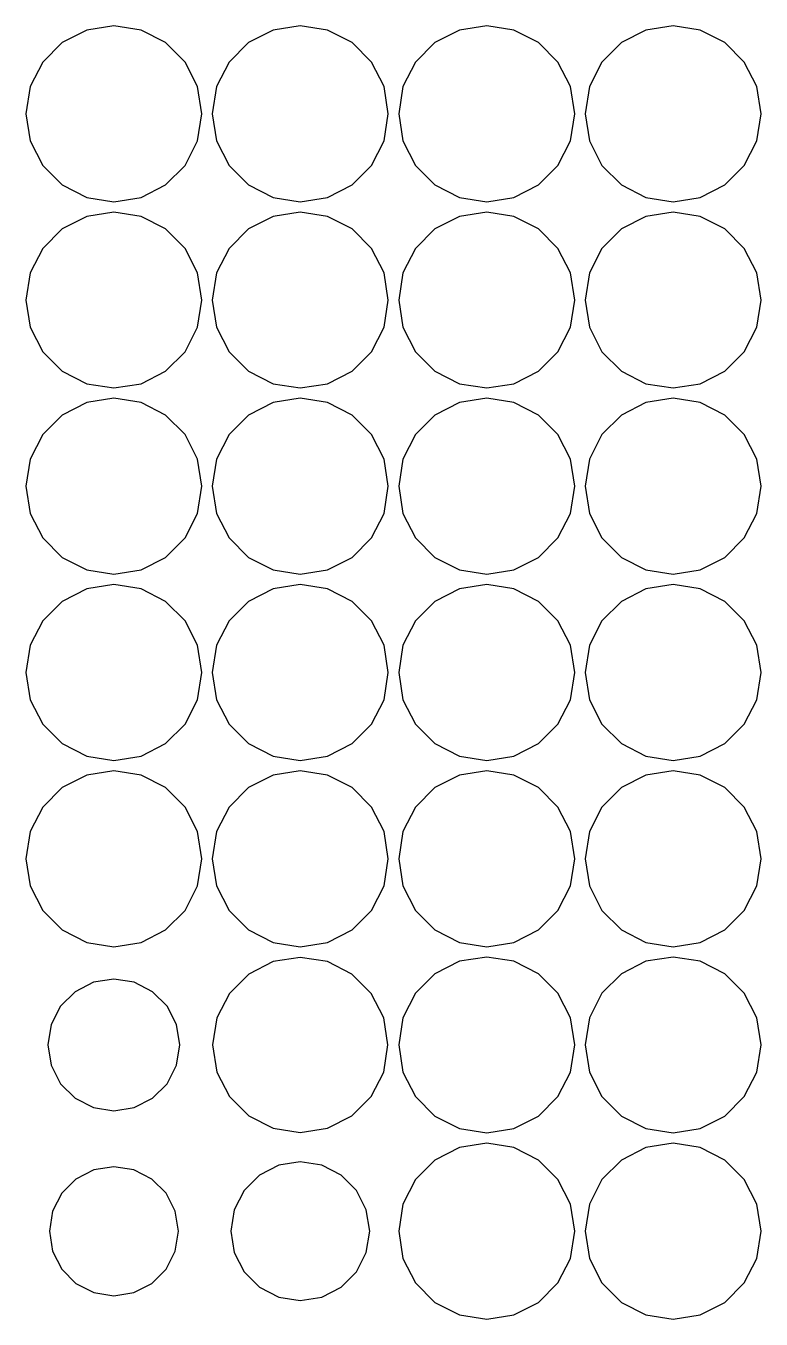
# Model space of a CAD drawing. Header units: metres. Extents: x -319 to 328, y -240 to 246.
# Drawn here: x -157.5 to -86.5, y 120.5 to 245.5 of the extents above; entities that cross this region are included whole.
import ezdxf

# ---------------------------------------------------------------- set-up
doc = ezdxf.new("R2010")
doc.units = ezdxf.units.M

msp = doc.modelspace()

# ---------------------------------------------------------------- linework, layer by layer
for p, q in [((-151.62665, 245.08398, -415.6922), (-153.99617, 243.87665, -415.6922)), ((-149, 245.5, -415.6922), (-151.62665, 245.08398, -415.6922)), ((-146.37335, 245.08398, -415.6922), (-149, 245.5, -415.6922)), ((-144.00383, 243.87665, -415.6922), (-146.37335, 245.08398, -415.6922)), ((-133.62665, 245.08398, -415.6922), (-135.99617, 243.87665, -415.6922)), ((-131, 245.5, -415.6922), (-133.62665, 245.08398, -415.6922)), ((-128.37335, 245.08398, -415.6922), (-131, 245.5, -415.6922)), ((-126.00383, 243.87665, -415.6922), (-128.37335, 245.08398, -415.6922)), ((-115.62665, 245.08398, -415.6922), (-117.99617, 243.87665, -415.6922)), ((-113, 245.5, -415.6922), (-115.62665, 245.08398, -415.6922)), ((-110.37335, 245.08398, -415.6922), (-113, 245.5, -415.6922)), ((-108.00383, 243.87665, -415.6922), (-110.37335, 245.08398, -415.6922)), ((-97.62665, 245.08398, -415.6922), (-99.99617, 243.87665, -415.6922)), ((-95, 245.5, -415.6922), (-97.62665, 245.08398, -415.6922)), ((-92.37335, 245.08398, -415.6922), (-95, 245.5, -415.6922)), ((-90.00383, 243.87665, -415.6922), (-92.37335, 245.08398, -415.6922)), ((-153.99617, 243.87665, -415.6922), (-155.87665, 241.99619, -415.6922)), ((-142.12335, 241.99619, -415.6922), (-144.00383, 243.87665, -415.6922)), ((-135.99617, 243.87665, -415.6922), (-137.87665, 241.99619, -415.6922)), ((-124.12335, 241.99619, -415.6922), (-126.00383, 243.87665, -415.6922)), ((-117.99617, 243.87665, -415.6922), (-119.87665, 241.99619, -415.6922)), ((-106.12335, 241.99619, -415.6922), (-108.00383, 243.87665, -415.6922)), ((-99.99617, 243.87665, -415.6922), (-101.87665, 241.99619, -415.6922)), ((-88.12335, 241.99619, -415.6922), (-90.00383, 243.87665, -415.6922)), ((-155.87665, 241.99619, -415.6922), (-157.08398, 239.62665, -415.6922)), ((-140.91602, 239.62665, -415.6922), (-142.12335, 241.99619, -415.6922)), ((-137.87665, 241.99619, -415.6922), (-139.08398, 239.62665, -415.6922)), ((-122.916016, 239.62665, -415.6922), (-124.12335, 241.99619, -415.6922)), ((-119.87665, 241.99619, -415.6922), (-121.083984, 239.62665, -415.6922)), ((-104.916016, 239.62665, -415.6922), (-106.12335, 241.99619, -415.6922)), ((-101.87665, 241.99619, -415.6922), (-103.083984, 239.62665, -415.6922)), ((-86.916016, 239.62665, -415.6922), (-88.12335, 241.99619, -415.6922)), ((-157.08398, 239.62665, -415.6922), (-157.5, 237, -415.6922)), ((-140.5, 237, -415.6922), (-140.91602, 239.62665, -415.6922)), ((-139.08398, 239.62665, -415.6922), (-139.5, 237, -415.6922)), ((-122.5, 237, -415.6922), (-122.916016, 239.62665, -415.6922)), ((-121.083984, 239.62665, -415.6922), (-121.5, 237, -415.6922)), ((-104.5, 237, -415.6922), (-104.916016, 239.62665, -415.6922)), ((-103.083984, 239.62665, -415.6922), (-103.5, 237, -415.6922)), ((-86.5, 237, -415.6922), (-86.916016, 239.62665, -415.6922)), ((-157.5, 237, -415.6922), (-157.08398, 234.37335, -415.6922)), ((-140.91602, 234.37335, -415.6922), (-140.5, 237, -415.6922)), ((-139.5, 237, -415.6922), (-139.08398, 234.37335, -415.6922)), ((-122.916016, 234.37335, -415.6922), (-122.5, 237, -415.6922)), ((-121.5, 237, -415.6922), (-121.083984, 234.37335, -415.6922)), ((-104.916016, 234.37335, -415.6922), (-104.5, 237, -415.6922)), ((-103.5, 237, -415.6922), (-103.083984, 234.37335, -415.6922)), ((-86.916016, 234.37335, -415.6922), (-86.5, 237, -415.6922)), ((-157.08398, 234.37335, -415.6922), (-155.87665, 232.00381, -415.6922)), ((-142.12335, 232.00381, -415.6922), (-140.91602, 234.37335, -415.6922)), ((-139.08398, 234.37335, -415.6922), (-137.87665, 232.00381, -415.6922)), ((-124.12335, 232.00381, -415.6922), (-122.916016, 234.37335, -415.6922)), ((-121.083984, 234.37335, -415.6922), (-119.87665, 232.00381, -415.6922)), ((-106.12335, 232.00381, -415.6922), (-104.916016, 234.37335, -415.6922)), ((-103.083984, 234.37335, -415.6922), (-101.87665, 232.00381, -415.6922)), ((-88.12335, 232.00381, -415.6922), (-86.916016, 234.37335, -415.6922)), ((-155.87665, 232.00381, -415.6922), (-153.99617, 230.12335, -415.6922)), ((-144.00383, 230.12335, -415.6922), (-142.12335, 232.00381, -415.6922)), ((-137.87665, 232.00381, -415.6922), (-135.99617, 230.12335, -415.6922)), ((-126.00383, 230.12335, -415.6922), (-124.12335, 232.00381, -415.6922)), ((-119.87665, 232.00381, -415.6922), (-117.99617, 230.12335, -415.6922)), ((-108.00383, 230.12335, -415.6922), (-106.12335, 232.00381, -415.6922)), ((-101.87665, 232.00381, -415.6922), (-99.99617, 230.12335, -415.6922)), ((-90.00383, 230.12335, -415.6922), (-88.12335, 232.00381, -415.6922)), ((-153.99617, 230.12335, -415.6922), (-151.62665, 228.91602, -415.6922)), ((-146.37335, 228.91602, -415.6922), (-144.00383, 230.12335, -415.6922)), ((-135.99617, 230.12335, -415.6922), (-133.62665, 228.91602, -415.6922)), ((-128.37335, 228.91602, -415.6922), (-126.00383, 230.12335, -415.6922)), ((-117.99617, 230.12335, -415.6922), (-115.62665, 228.91602, -415.6922)), ((-110.37335, 228.91602, -415.6922), (-108.00383, 230.12335, -415.6922)), ((-99.99617, 230.12335, -415.6922), (-97.62665, 228.91602, -415.6922)), ((-92.37335, 228.91602, -415.6922), (-90.00383, 230.12335, -415.6922)), ((-151.62665, 228.91602, -415.6922), (-149, 228.5, -415.6922)), ((-149, 228.5, -415.6922), (-146.37335, 228.91602, -415.6922)), ((-133.62665, 228.91602, -415.6922), (-131, 228.5, -415.6922)), ((-131, 228.5, -415.6922), (-128.37335, 228.91602, -415.6922)), ((-115.62665, 228.91602, -415.6922), (-113, 228.5, -415.6922)), ((-113, 228.5, -415.6922), (-110.37335, 228.91602, -415.6922)), ((-97.62665, 228.91602, -415.6922), (-95, 228.5, -415.6922)), ((-95, 228.5, -415.6922), (-92.37335, 228.91602, -415.6922)), ((-149, 227.5, -415.6922), (-151.62665, 227.08398, -415.6922)), ((-146.37335, 227.08398, -415.6922), (-149, 227.5, -415.6922)), ((-131, 227.5, -415.6922), (-133.62665, 227.08398, -415.6922)), ((-128.37335, 227.08398, -415.6922), (-131, 227.5, -415.6922)), ((-113, 227.5, -415.6922), (-115.62665, 227.08398, -415.6922)), ((-110.37335, 227.08398, -415.6922), (-113, 227.5, -415.6922)), ((-95, 227.5, -415.6922), (-97.62665, 227.08398, -415.6922)), ((-92.37335, 227.08398, -415.6922), (-95, 227.5, -415.6922)), ((-151.62665, 227.08398, -415.6922), (-153.99617, 225.87665, -415.6922)), ((-144.00383, 225.87665, -415.6922), (-146.37335, 227.08398, -415.6922)), ((-133.62665, 227.08398, -415.6922), (-135.99617, 225.87665, -415.6922)), ((-126.00383, 225.87665, -415.6922), (-128.37335, 227.08398, -415.6922)), ((-115.62665, 227.08398, -415.6922), (-117.99617, 225.87665, -415.6922)), ((-108.00383, 225.87665, -415.6922), (-110.37335, 227.08398, -415.6922)), ((-97.62665, 227.08398, -415.6922), (-99.99617, 225.87665, -415.6922)), ((-90.00383, 225.87665, -415.6922), (-92.37335, 227.08398, -415.6922)), ((-153.99617, 225.87665, -415.6922), (-155.87665, 223.99619, -415.6922)), ((-142.12335, 223.99619, -415.6922), (-144.00383, 225.87665, -415.6922)), ((-135.99617, 225.87665, -415.6922), (-137.87665, 223.99619, -415.6922)), ((-124.12335, 223.99619, -415.6922), (-126.00383, 225.87665, -415.6922)), ((-117.99617, 225.87665, -415.6922), (-119.87665, 223.99619, -415.6922)), ((-106.12335, 223.99619, -415.6922), (-108.00383, 225.87665, -415.6922)), ((-99.99617, 225.87665, -415.6922), (-101.87665, 223.99619, -415.6922)), ((-88.12335, 223.99619, -415.6922), (-90.00383, 225.87665, -415.6922)), ((-155.87665, 223.99619, -415.6922), (-157.08398, 221.62665, -415.6922)), ((-140.91602, 221.62665, -415.6922), (-142.12335, 223.99619, -415.6922)), ((-137.87665, 223.99619, -415.6922), (-139.08398, 221.62665, -415.6922)), ((-122.916016, 221.62665, -415.6922), (-124.12335, 223.99619, -415.6922)), ((-119.87665, 223.99619, -415.6922), (-121.083984, 221.62665, -415.6922)), ((-104.916016, 221.62665, -415.6922), (-106.12335, 223.99619, -415.6922)), ((-101.87665, 223.99619, -415.6922), (-103.083984, 221.62665, -415.6922)), ((-86.916016, 221.62665, -415.6922), (-88.12335, 223.99619, -415.6922)), ((-157.08398, 221.62665, -415.6922), (-157.5, 219, -415.6922)), ((-140.5, 219, -415.6922), (-140.91602, 221.62665, -415.6922)), ((-139.08398, 221.62665, -415.6922), (-139.5, 219, -415.6922)), ((-122.5, 219, -415.6922), (-122.916016, 221.62665, -415.6922)), ((-121.083984, 221.62665, -415.6922), (-121.5, 219, -415.6922)), ((-104.5, 219, -415.6922), (-104.916016, 221.62665, -415.6922)), ((-103.083984, 221.62665, -415.6922), (-103.5, 219, -415.6922)), ((-86.5, 219, -415.6922), (-86.916016, 221.62665, -415.6922)), ((-157.5, 219, -415.6922), (-157.08398, 216.37335, -415.6922)), ((-140.91602, 216.37335, -415.6922), (-140.5, 219, -415.6922)), ((-139.5, 219, -415.6922), (-139.08398, 216.37335, -415.6922)), ((-122.916016, 216.37335, -415.6922), (-122.5, 219, -415.6922)), ((-121.5, 219, -415.6922), (-121.083984, 216.37335, -415.6922)), ((-104.916016, 216.37335, -415.6922), (-104.5, 219, -415.6922)), ((-103.5, 219, -415.6922), (-103.083984, 216.37335, -415.6922)), ((-86.916016, 216.37335, -415.6922), (-86.5, 219, -415.6922)), ((-157.08398, 216.37335, -415.6922), (-155.87665, 214.00381, -415.6922)), ((-142.12335, 214.00381, -415.6922), (-140.91602, 216.37335, -415.6922)), ((-139.08398, 216.37335, -415.6922), (-137.87665, 214.00381, -415.6922)), ((-124.12335, 214.00381, -415.6922), (-122.916016, 216.37335, -415.6922)), ((-121.083984, 216.37335, -415.6922), (-119.87665, 214.00381, -415.6922)), ((-106.12335, 214.00381, -415.6922), (-104.916016, 216.37335, -415.6922)), ((-103.083984, 216.37335, -415.6922), (-101.87665, 214.00381, -415.6922)), ((-88.12335, 214.00381, -415.6922), (-86.916016, 216.37335, -415.6922)), ((-155.87665, 214.00381, -415.6922), (-153.99617, 212.12335, -415.6922)), ((-144.00383, 212.12335, -415.6922), (-142.12335, 214.00381, -415.6922)), ((-137.87665, 214.00381, -415.6922), (-135.99617, 212.12335, -415.6922)), ((-126.00383, 212.12335, -415.6922), (-124.12335, 214.00381, -415.6922)), ((-119.87665, 214.00381, -415.6922), (-117.99617, 212.12335, -415.6922)), ((-108.00383, 212.12335, -415.6922), (-106.12335, 214.00381, -415.6922)), ((-101.87665, 214.00381, -415.6922), (-99.99617, 212.12335, -415.6922)), ((-90.00383, 212.12335, -415.6922), (-88.12335, 214.00381, -415.6922)), ((-153.99617, 212.12335, -415.6922), (-151.62665, 210.91602, -415.6922)), ((-146.37335, 210.91602, -415.6922), (-144.00383, 212.12335, -415.6922)), ((-135.99617, 212.12335, -415.6922), (-133.62665, 210.91602, -415.6922)), ((-128.37335, 210.91602, -415.6922), (-126.00383, 212.12335, -415.6922)), ((-117.99617, 212.12335, -415.6922), (-115.62665, 210.91602, -415.6922)), ((-110.37335, 210.91602, -415.6922), (-108.00383, 212.12335, -415.6922)), ((-99.99617, 212.12335, -415.6922), (-97.62665, 210.91602, -415.6922)), ((-92.37335, 210.91602, -415.6922), (-90.00383, 212.12335, -415.6922)), ((-151.62665, 210.91602, -415.6922), (-149, 210.5, -415.6922)), ((-149, 210.5, -415.6922), (-146.37335, 210.91602, -415.6922)), ((-133.62665, 210.91602, -415.6922), (-131, 210.5, -415.6922)), ((-131, 210.5, -415.6922), (-128.37335, 210.91602, -415.6922)), ((-115.62665, 210.91602, -415.6922), (-113, 210.5, -415.6922)), ((-113, 210.5, -415.6922), (-110.37335, 210.91602, -415.6922)), ((-97.62665, 210.91602, -415.6922), (-95, 210.5, -415.6922)), ((-95, 210.5, -415.6922), (-92.37335, 210.91602, -415.6922)), ((-151.62665, 209.08398, -415.6922), (-153.99617, 207.87665, -415.6922)), ((-149, 209.5, -415.6922), (-151.62665, 209.08398, -415.6922)), ((-146.37335, 209.08398, -415.6922), (-149, 209.5, -415.6922)), ((-144.00383, 207.87665, -415.6922), (-146.37335, 209.08398, -415.6922)), ((-133.62665, 209.08398, -415.6922), (-135.99617, 207.87665, -415.6922)), ((-131, 209.5, -415.6922), (-133.62665, 209.08398, -415.6922)), ((-128.37335, 209.08398, -415.6922), (-131, 209.5, -415.6922)), ((-126.00383, 207.87665, -415.6922), (-128.37335, 209.08398, -415.6922)), ((-115.62665, 209.08398, -415.6922), (-117.99617, 207.87665, -415.6922)), ((-113, 209.5, -415.6922), (-115.62665, 209.08398, -415.6922)), ((-110.37335, 209.08398, -415.6922), (-113, 209.5, -415.6922)), ((-108.00383, 207.87665, -415.6922), (-110.37335, 209.08398, -415.6922)), ((-97.62665, 209.08398, -415.6922), (-99.99617, 207.87665, -415.6922)), ((-95, 209.5, -415.6922), (-97.62665, 209.08398, -415.6922)), ((-92.37335, 209.08398, -415.6922), (-95, 209.5, -415.6922)), ((-90.00383, 207.87665, -415.6922), (-92.37335, 209.08398, -415.6922)), ((-153.99617, 207.87665, -415.6922), (-155.87665, 205.99619, -415.6922)), ((-142.12335, 205.99619, -415.6922), (-144.00383, 207.87665, -415.6922)), ((-135.99617, 207.87665, -415.6922), (-137.87665, 205.99619, -415.6922)), ((-124.12335, 205.99619, -415.6922), (-126.00383, 207.87665, -415.6922)), ((-117.99617, 207.87665, -415.6922), (-119.87665, 205.99619, -415.6922)), ((-106.12335, 205.99619, -415.6922), (-108.00383, 207.87665, -415.6922)), ((-99.99617, 207.87665, -415.6922), (-101.87665, 205.99619, -415.6922)), ((-88.12335, 205.99619, -415.6922), (-90.00383, 207.87665, -415.6922)), ((-155.87665, 205.99619, -415.6922), (-157.08398, 203.62665, -415.6922)), ((-140.91602, 203.62665, -415.6922), (-142.12335, 205.99619, -415.6922)), ((-137.87665, 205.99619, -415.6922), (-139.08398, 203.62665, -415.6922)), ((-122.916016, 203.62665, -415.6922), (-124.12335, 205.99619, -415.6922)), ((-119.87665, 205.99619, -415.6922), (-121.083984, 203.62665, -415.6922)), ((-104.916016, 203.62665, -415.6922), (-106.12335, 205.99619, -415.6922)), ((-101.87665, 205.99619, -415.6922), (-103.083984, 203.62665, -415.6922)), ((-86.916016, 203.62665, -415.6922), (-88.12335, 205.99619, -415.6922)), ((-157.08398, 203.62665, -415.6922), (-157.5, 201, -415.6922)), ((-140.5, 201, -415.6922), (-140.91602, 203.62665, -415.6922)), ((-139.08398, 203.62665, -415.6922), (-139.5, 201, -415.6922)), ((-122.5, 201, -415.6922), (-122.916016, 203.62665, -415.6922)), ((-121.083984, 203.62665, -415.6922), (-121.5, 201, -415.6922)), ((-104.5, 201, -415.6922), (-104.916016, 203.62665, -415.6922)), ((-103.083984, 203.62665, -415.6922), (-103.5, 201, -415.6922)), ((-86.5, 201, -415.6922), (-86.916016, 203.62665, -415.6922)), ((-157.5, 201, -415.6922), (-157.08398, 198.37335, -415.6922)), ((-140.91602, 198.37335, -415.6922), (-140.5, 201, -415.6922)), ((-139.5, 201, -415.6922), (-139.08398, 198.37335, -415.6922)), ((-122.916016, 198.37335, -415.6922), (-122.5, 201, -415.6922)), ((-121.5, 201, -415.6922), (-121.083984, 198.37335, -415.6922)), ((-104.916016, 198.37335, -415.6922), (-104.5, 201, -415.6922)), ((-103.5, 201, -415.6922), (-103.083984, 198.37335, -415.6922)), ((-86.916016, 198.37335, -415.6922), (-86.5, 201, -415.6922)), ((-157.08398, 198.37335, -415.6922), (-155.87665, 196.00381, -415.6922)), ((-142.12335, 196.00381, -415.6922), (-140.91602, 198.37335, -415.6922)), ((-139.08398, 198.37335, -415.6922), (-137.87665, 196.00381, -415.6922)), ((-124.12335, 196.00381, -415.6922), (-122.916016, 198.37335, -415.6922)), ((-121.083984, 198.37335, -415.6922), (-119.87665, 196.00381, -415.6922)), ((-106.12335, 196.00381, -415.6922), (-104.916016, 198.37335, -415.6922)), ((-103.083984, 198.37335, -415.6922), (-101.87665, 196.00381, -415.6922)), ((-88.12335, 196.00381, -415.6922), (-86.916016, 198.37335, -415.6922)), ((-155.87665, 196.00381, -415.6922), (-153.99617, 194.12335, -415.6922)), ((-144.00383, 194.12335, -415.6922), (-142.12335, 196.00381, -415.6922)), ((-137.87665, 196.00381, -415.6922), (-135.99617, 194.12335, -415.6922)), ((-126.00383, 194.12335, -415.6922), (-124.12335, 196.00381, -415.6922)), ((-119.87665, 196.00381, -415.6922), (-117.99617, 194.12335, -415.6922)), ((-108.00383, 194.12335, -415.6922), (-106.12335, 196.00381, -415.6922)), ((-101.87665, 196.00381, -415.6922), (-99.99617, 194.12335, -415.6922)), ((-90.00383, 194.12335, -415.6922), (-88.12335, 196.00381, -415.6922)), ((-153.99617, 194.12335, -415.6922), (-151.62665, 192.91602, -415.6922)), ((-146.37335, 192.91602, -415.6922), (-144.00383, 194.12335, -415.6922)), ((-135.99617, 194.12335, -415.6922), (-133.62665, 192.91602, -415.6922)), ((-128.37335, 192.91602, -415.6922), (-126.00383, 194.12335, -415.6922)), ((-117.99617, 194.12335, -415.6922), (-115.62665, 192.91602, -415.6922)), ((-110.37335, 192.91602, -415.6922), (-108.00383, 194.12335, -415.6922)), ((-99.99617, 194.12335, -415.6922), (-97.62665, 192.91602, -415.6922)), ((-92.37335, 192.91602, -415.6922), (-90.00383, 194.12335, -415.6922)), ((-151.62665, 192.91602, -415.6922), (-149, 192.5, -415.6922)), ((-149, 192.5, -415.6922), (-146.37335, 192.91602, -415.6922)), ((-133.62665, 192.91602, -415.6922), (-131, 192.5, -415.6922)), ((-131, 192.5, -415.6922), (-128.37335, 192.91602, -415.6922)), ((-115.62665, 192.91602, -415.6922), (-113, 192.5, -415.6922)), ((-113, 192.5, -415.6922), (-110.37335, 192.91602, -415.6922)), ((-97.62665, 192.91602, -415.6922), (-95, 192.5, -415.6922)), ((-95, 192.5, -415.6922), (-92.37335, 192.91602, -415.6922)), ((-149, 191.5, -415.6922), (-151.62665, 191.08398, -415.6922)), ((-146.37335, 191.08398, -415.6922), (-149, 191.5, -415.6922)), ((-131, 191.5, -415.6922), (-133.62665, 191.08398, -415.6922)), ((-128.37335, 191.08398, -415.6922), (-131, 191.5, -415.6922)), ((-113, 191.5, -415.6922), (-115.62665, 191.08398, -415.6922)), ((-110.37335, 191.08398, -415.6922), (-113, 191.5, -415.6922)), ((-95, 191.5, -415.6922), (-97.62665, 191.08398, -415.6922)), ((-92.37335, 191.08398, -415.6922), (-95, 191.5, -415.6922)), ((-151.62665, 191.08398, -415.6922), (-153.99617, 189.87665, -415.6922)), ((-144.00383, 189.87665, -415.6922), (-146.37335, 191.08398, -415.6922)), ((-133.62665, 191.08398, -415.6922), (-135.99617, 189.87665, -415.6922)), ((-126.00383, 189.87665, -415.6922), (-128.37335, 191.08398, -415.6922)), ((-115.62665, 191.08398, -415.6922), (-117.99617, 189.87665, -415.6922)), ((-108.00383, 189.87665, -415.6922), (-110.37335, 191.08398, -415.6922)), ((-97.62665, 191.08398, -415.6922), (-99.99617, 189.87665, -415.6922)), ((-90.00383, 189.87665, -415.6922), (-92.37335, 191.08398, -415.6922)), ((-153.99617, 189.87665, -415.6922), (-155.87665, 187.99619, -415.6922)), ((-142.12335, 187.99619, -415.6922), (-144.00383, 189.87665, -415.6922)), ((-135.99617, 189.87665, -415.6922), (-137.87665, 187.99619, -415.6922)), ((-124.12335, 187.99619, -415.6922), (-126.00383, 189.87665, -415.6922)), ((-117.99617, 189.87665, -415.6922), (-119.87665, 187.99619, -415.6922)), ((-106.12335, 187.99619, -415.6922), (-108.00383, 189.87665, -415.6922)), ((-99.99617, 189.87665, -415.6922), (-101.87665, 187.99619, -415.6922)), ((-88.12335, 187.99619, -415.6922), (-90.00383, 189.87665, -415.6922)), ((-155.87665, 187.99619, -415.6922), (-157.08398, 185.62665, -415.6922)), ((-140.91602, 185.62665, -415.6922), (-142.12335, 187.99619, -415.6922)), ((-137.87665, 187.99619, -415.6922), (-139.08398, 185.62665, -415.6922)), ((-122.916016, 185.62665, -415.6922), (-124.12335, 187.99619, -415.6922)), ((-119.87665, 187.99619, -415.6922), (-121.083984, 185.62665, -415.6922)), ((-104.916016, 185.62665, -415.6922), (-106.12335, 187.99619, -415.6922)), ((-101.87665, 187.99619, -415.6922), (-103.083984, 185.62665, -415.6922)), ((-86.916016, 185.62665, -415.6922), (-88.12335, 187.99619, -415.6922)), ((-157.08398, 185.62665, -415.6922), (-157.5, 183, -415.6922)), ((-140.5, 183, -415.6922), (-140.91602, 185.62665, -415.6922)), ((-139.08398, 185.62665, -415.6922), (-139.5, 183, -415.6922)), ((-122.5, 183, -415.6922), (-122.916016, 185.62665, -415.6922)), ((-121.083984, 185.62665, -415.6922), (-121.5, 183, -415.6922)), ((-104.5, 183, -415.6922), (-104.916016, 185.62665, -415.6922)), ((-103.083984, 185.62665, -415.6922), (-103.5, 183, -415.6922)), ((-86.5, 183, -415.6922), (-86.916016, 185.62665, -415.6922)), ((-157.5, 183, -415.6922), (-157.08398, 180.37335, -415.6922)), ((-140.91602, 180.37335, -415.6922), (-140.5, 183, -415.6922)), ((-139.5, 183, -415.6922), (-139.08398, 180.37335, -415.6922)), ((-122.916016, 180.37335, -415.6922), (-122.5, 183, -415.6922)), ((-121.5, 183, -415.6922), (-121.083984, 180.37335, -415.6922)), ((-104.916016, 180.37335, -415.6922), (-104.5, 183, -415.6922)), ((-103.5, 183, -415.6922), (-103.083984, 180.37335, -415.6922)), ((-86.916016, 180.37335, -415.6922), (-86.5, 183, -415.6922)), ((-157.08398, 180.37335, -415.6922), (-155.87665, 178.00381, -415.6922)), ((-142.12335, 178.00381, -415.6922), (-140.91602, 180.37335, -415.6922)), ((-139.08398, 180.37335, -415.6922), (-137.87665, 178.00381, -415.6922)), ((-124.12335, 178.00381, -415.6922), (-122.916016, 180.37335, -415.6922)), ((-121.083984, 180.37335, -415.6922), (-119.87665, 178.00381, -415.6922)), ((-106.12335, 178.00381, -415.6922), (-104.916016, 180.37335, -415.6922)), ((-103.083984, 180.37335, -415.6922), (-101.87665, 178.00381, -415.6922)), ((-88.12335, 178.00381, -415.6922), (-86.916016, 180.37335, -415.6922)), ((-155.87665, 178.00381, -415.6922), (-153.99617, 176.12335, -415.6922)), ((-144.00383, 176.12335, -415.6922), (-142.12335, 178.00381, -415.6922)), ((-137.87665, 178.00381, -415.6922), (-135.99617, 176.12335, -415.6922)), ((-126.00383, 176.12335, -415.6922), (-124.12335, 178.00381, -415.6922)), ((-119.87665, 178.00381, -415.6922), (-117.99617, 176.12335, -415.6922)), ((-108.00383, 176.12335, -415.6922), (-106.12335, 178.00381, -415.6922)), ((-101.87665, 178.00381, -415.6922), (-99.99617, 176.12335, -415.6922)), ((-90.00383, 176.12335, -415.6922), (-88.12335, 178.00381, -415.6922)), ((-153.99617, 176.12335, -415.6922), (-151.62665, 174.91602, -415.6922)), ((-146.37335, 174.91602, -415.6922), (-144.00383, 176.12335, -415.6922)), ((-135.99617, 176.12335, -415.6922), (-133.62665, 174.91602, -415.6922)), ((-128.37335, 174.91602, -415.6922), (-126.00383, 176.12335, -415.6922)), ((-117.99617, 176.12335, -415.6922), (-115.62665, 174.91602, -415.6922)), ((-110.37335, 174.91602, -415.6922), (-108.00383, 176.12335, -415.6922)), ((-99.99617, 176.12335, -415.6922), (-97.62665, 174.91602, -415.6922)), ((-92.37335, 174.91602, -415.6922), (-90.00383, 176.12335, -415.6922)), ((-151.62665, 174.91602, -415.6922), (-149, 174.5, -415.6922)), ((-149, 174.5, -415.6922), (-146.37335, 174.91602, -415.6922)), ((-133.62665, 174.91602, -415.6922), (-131, 174.5, -415.6922)), ((-131, 174.5, -415.6922), (-128.37335, 174.91602, -415.6922)), ((-115.62665, 174.91602, -415.6922), (-113, 174.5, -415.6922)), ((-113, 174.5, -415.6922), (-110.37335, 174.91602, -415.6922)), ((-97.62665, 174.91602, -415.6922), (-95, 174.5, -415.6922)), ((-95, 174.5, -415.6922), (-92.37335, 174.91602, -415.6922)), ((-151.62665, 173.08398, -415.6922), (-153.99617, 171.87665, -415.6922)), ((-149, 173.5, -415.6922), (-151.62665, 173.08398, -415.6922)), ((-146.37335, 173.08398, -415.6922), (-149, 173.5, -415.6922)), ((-144.00383, 171.87665, -415.6922), (-146.37335, 173.08398, -415.6922)), ((-133.62665, 173.08398, -415.6922), (-135.99617, 171.87665, -415.6922)), ((-131, 173.5, -415.6922), (-133.62665, 173.08398, -415.6922)), ((-128.37335, 173.08398, -415.6922), (-131, 173.5, -415.6922)), ((-126.00383, 171.87665, -415.6922), (-128.37335, 173.08398, -415.6922)), ((-115.62665, 173.08398, -415.6922), (-117.99617, 171.87665, -415.6922)), ((-113, 173.5, -415.6922), (-115.62665, 173.08398, -415.6922)), ((-110.37335, 173.08398, -415.6922), (-113, 173.5, -415.6922)), ((-108.00383, 171.87665, -415.6922), (-110.37335, 173.08398, -415.6922)), ((-97.62665, 173.08398, -415.6922), (-99.99617, 171.87665, -415.6922)), ((-95, 173.5, -415.6922), (-97.62665, 173.08398, -415.6922)), ((-92.37335, 173.08398, -415.6922), (-95, 173.5, -415.6922)), ((-90.00383, 171.87665, -415.6922), (-92.37335, 173.08398, -415.6922)), ((-153.99617, 171.87665, -415.6922), (-155.87665, 169.99619, -415.6922)), ((-142.12335, 169.99619, -415.6922), (-144.00383, 171.87665, -415.6922)), ((-135.99617, 171.87665, -415.6922), (-137.87665, 169.99619, -415.6922)), ((-124.12335, 169.99619, -415.6922), (-126.00383, 171.87665, -415.6922)), ((-117.99617, 171.87665, -415.6922), (-119.87665, 169.99619, -415.6922)), ((-106.12335, 169.99619, -415.6922), (-108.00383, 171.87665, -415.6922)), ((-99.99617, 171.87665, -415.6922), (-101.87665, 169.99619, -415.6922)), ((-88.12335, 169.99619, -415.6922), (-90.00383, 171.87665, -415.6922)), ((-155.87665, 169.99619, -415.6922), (-157.08398, 167.62665, -415.6922)), ((-140.91602, 167.62665, -415.6922), (-142.12335, 169.99619, -415.6922)), ((-137.87665, 169.99619, -415.6922), (-139.08398, 167.62665, -415.6922)), ((-122.916016, 167.62665, -415.6922), (-124.12335, 169.99619, -415.6922)), ((-119.87665, 169.99619, -415.6922), (-121.083984, 167.62665, -415.6922)), ((-104.916016, 167.62665, -415.6922), (-106.12335, 169.99619, -415.6922)), ((-101.87665, 169.99619, -415.6922), (-103.083984, 167.62665, -415.6922)), ((-86.916016, 167.62665, -415.6922), (-88.12335, 169.99619, -415.6922)), ((-157.08398, 167.62665, -415.6922), (-157.5, 165, -415.6922)), ((-140.5, 165, -415.6922), (-140.91602, 167.62665, -415.6922)), ((-139.08398, 167.62665, -415.6922), (-139.5, 165, -415.6922)), ((-122.5, 165, -415.6922), (-122.916016, 167.62665, -415.6922)), ((-121.083984, 167.62665, -415.6922), (-121.5, 165, -415.6922)), ((-104.5, 165, -415.6922), (-104.916016, 167.62665, -415.6922)), ((-103.083984, 167.62665, -415.6922), (-103.5, 165, -415.6922)), ((-86.5, 165, -415.6922), (-86.916016, 167.62665, -415.6922)), ((-157.5, 165, -415.6922), (-157.08398, 162.37335, -415.6922)), ((-140.91602, 162.37335, -415.6922), (-140.5, 165, -415.6922)), ((-139.5, 165, -415.6922), (-139.08398, 162.37335, -415.6922)), ((-122.916016, 162.37335, -415.6922), (-122.5, 165, -415.6922)), ((-121.5, 165, -415.6922), (-121.083984, 162.37335, -415.6922)), ((-104.916016, 162.37335, -415.6922), (-104.5, 165, -415.6922)), ((-103.5, 165, -415.6922), (-103.083984, 162.37335, -415.6922)), ((-86.916016, 162.37335, -415.6922), (-86.5, 165, -415.6922)), ((-157.08398, 162.37335, -415.6922), (-155.87665, 160.00381, -415.6922)), ((-142.12335, 160.00381, -415.6922), (-140.91602, 162.37335, -415.6922)), ((-139.08398, 162.37335, -415.6922), (-137.87665, 160.00381, -415.6922)), ((-124.12335, 160.00381, -415.6922), (-122.916016, 162.37335, -415.6922)), ((-121.083984, 162.37335, -415.6922), (-119.87665, 160.00381, -415.6922)), ((-106.12335, 160.00381, -415.6922), (-104.916016, 162.37335, -415.6922)), ((-103.083984, 162.37335, -415.6922), (-101.87665, 160.00381, -415.6922)), ((-88.12335, 160.00381, -415.6922), (-86.916016, 162.37335, -415.6922)), ((-155.87665, 160.00381, -415.6922), (-153.99617, 158.12335, -415.6922)), ((-144.00383, 158.12335, -415.6922), (-142.12335, 160.00381, -415.6922)), ((-137.87665, 160.00381, -415.6922), (-135.99617, 158.12335, -415.6922)), ((-126.00383, 158.12335, -415.6922), (-124.12335, 160.00381, -415.6922)), ((-119.87665, 160.00381, -415.6922), (-117.99617, 158.12335, -415.6922)), ((-108.00383, 158.12335, -415.6922), (-106.12335, 160.00381, -415.6922)), ((-101.87665, 160.00381, -415.6922), (-99.99617, 158.12335, -415.6922)), ((-90.00383, 158.12335, -415.6922), (-88.12335, 160.00381, -415.6922)), ((-153.99617, 158.12335, -415.6922), (-151.62665, 156.91602, -415.6922)), ((-146.37335, 156.91602, -415.6922), (-144.00383, 158.12335, -415.6922)), ((-135.99617, 158.12335, -415.6922), (-133.62665, 156.91602, -415.6922)), ((-128.37335, 156.91602, -415.6922), (-126.00383, 158.12335, -415.6922)), ((-117.99617, 158.12335, -415.6922), (-115.62665, 156.91602, -415.6922)), ((-110.37335, 156.91602, -415.6922), (-108.00383, 158.12335, -415.6922)), ((-99.99617, 158.12335, -415.6922), (-97.62665, 156.91602, -415.6922)), ((-92.37335, 156.91602, -415.6922), (-90.00383, 158.12335, -415.6922)), ((-151.62665, 156.91602, -415.6922), (-149, 156.5, -415.6922)), ((-149, 156.5, -415.6922), (-146.37335, 156.91602, -415.6922)), ((-133.62665, 156.91602, -415.6922), (-131, 156.5, -415.6922)), ((-131, 156.5, -415.6922), (-128.37335, 156.91602, -415.6922)), ((-115.62665, 156.91602, -415.6922), (-113, 156.5, -415.6922)), ((-113, 156.5, -415.6922), (-110.37335, 156.91602, -415.6922)), ((-97.62665, 156.91602, -415.6922), (-95, 156.5, -415.6922)), ((-95, 156.5, -415.6922), (-92.37335, 156.91602, -415.6922)), ((-133.61635, 155.05228, -415.6922), (-135.97658, 153.84967, -415.6922)), ((-131, 155.46667, -415.6922), (-133.61635, 155.05228, -415.6922)), ((-128.38365, 155.05228, -415.6922), (-131, 155.46667, -415.6922)), ((-126.02342, 153.84967, -415.6922), (-128.38365, 155.05228, -415.6922)), ((-115.62665, 155.08398, -415.6922), (-117.99617, 153.87665, -415.6922)), ((-113, 155.5, -415.6922), (-115.62665, 155.08398, -415.6922)), ((-110.37335, 155.08398, -415.6922), (-113, 155.5, -415.6922)), ((-108.00383, 153.87665, -415.6922), (-110.37335, 155.08398, -415.6922)), ((-97.62665, 155.08398, -415.6922), (-99.99617, 153.87665, -415.6922)), ((-95, 155.5, -415.6922), (-97.62665, 155.08398, -415.6922)), ((-92.37335, 155.08398, -415.6922), (-95, 155.5, -415.6922)), ((-90.00383, 153.87665, -415.6922), (-92.37335, 155.08398, -415.6922)), ((-135.97658, 153.84967, -415.6922), (-137.84967, 151.9766, -415.6922)), ((-124.15033, 151.9766, -415.6922), (-126.02342, 153.84967, -415.6922)), ((-117.99617, 153.87665, -415.6922), (-119.87665, 151.99619, -415.6922)), ((-106.12335, 151.99619, -415.6922), (-108.00383, 153.87665, -415.6922)), ((-99.99617, 153.87665, -415.6922), (-101.87665, 151.99619, -415.6922)), ((-88.12335, 151.99619, -415.6922), (-90.00383, 153.87665, -415.6922)), ((-150.9674, 153.05505, -415.6922), (-152.74223, 152.15076, -415.6922)), ((-149, 153.36667, -415.6922), (-150.9674, 153.05505, -415.6922)), ((-147.0326, 153.05505, -415.6922), (-149, 153.36667, -415.6922)), ((-145.25777, 152.15076, -415.6922), (-147.0326, 153.05505, -415.6922)), ((-152.74223, 152.15076, -415.6922), (-154.15074, 150.74222, -415.6922)), ((-143.84926, 150.74222, -415.6922), (-145.25777, 152.15076, -415.6922)), ((-137.84967, 151.9766, -415.6922), (-139.05228, 149.61633, -415.6922)), ((-122.94772, 149.61633, -415.6922), (-124.15033, 151.9766, -415.6922)), ((-119.87665, 151.99619, -415.6922), (-121.083984, 149.62665, -415.6922)), ((-104.916016, 149.62665, -415.6922), (-106.12335, 151.99619, -415.6922)), ((-101.87665, 151.99619, -415.6922), (-103.083984, 149.62665, -415.6922)), ((-86.916016, 149.62665, -415.6922), (-88.12335, 151.99619, -415.6922)), ((-154.15074, 150.74222, -415.6922), (-155.05505, 148.9674, -415.6922)), ((-142.94495, 148.9674, -415.6922), (-143.84926, 150.74222, -415.6922)), ((-155.05505, 148.9674, -415.6922), (-155.36667, 147, -415.6922)), ((-142.63333, 147, -415.6922), (-142.94495, 148.9674, -415.6922)), ((-139.05228, 149.61633, -415.6922), (-139.46666, 147, -415.6922)), ((-122.53334, 147, -415.6922), (-122.94772, 149.61633, -415.6922)), ((-121.083984, 149.62665, -415.6922), (-121.5, 147, -415.6922)), ((-104.5, 147, -415.6922), (-104.916016, 149.62665, -415.6922)), ((-103.083984, 149.62665, -415.6922), (-103.5, 147, -415.6922)), ((-86.5, 147, -415.6922), (-86.916016, 149.62665, -415.6922)), ((-155.36667, 147, -415.6922), (-155.05505, 145.0326, -415.6922)), ((-142.94495, 145.0326, -415.6922), (-142.63333, 147, -415.6922)), ((-139.46666, 147, -415.6922), (-139.05228, 144.38367, -415.6922)), ((-122.94772, 144.38367, -415.6922), (-122.53334, 147, -415.6922)), ((-121.5, 147, -415.6922), (-121.083984, 144.37335, -415.6922)), ((-104.916016, 144.37335, -415.6922), (-104.5, 147, -415.6922)), ((-103.5, 147, -415.6922), (-103.083984, 144.37335, -415.6922)), ((-86.916016, 144.37335, -415.6922), (-86.5, 147, -415.6922)), ((-155.05505, 145.0326, -415.6922), (-154.15074, 143.25778, -415.6922)), ((-143.84926, 143.25775, -415.6922), (-142.94495, 145.0326, -415.6922)), ((-139.05228, 144.38367, -415.6922), (-137.84967, 142.0234, -415.6922)), ((-124.15033, 142.0234, -415.6922), (-122.94772, 144.38367, -415.6922)), ((-121.083984, 144.37335, -415.6922), (-119.87665, 142.00381, -415.6922)), ((-106.12335, 142.00381, -415.6922), (-104.916016, 144.37335, -415.6922)), ((-103.083984, 144.37335, -415.6922), (-101.87665, 142.00381, -415.6922)), ((-88.12335, 142.00381, -415.6922), (-86.916016, 144.37335, -415.6922)), ((-154.15074, 143.25778, -415.6922), (-152.74223, 141.84927, -415.6922)), ((-145.25777, 141.84924, -415.6922), (-143.84926, 143.25775, -415.6922)), ((-152.74223, 141.84927, -415.6922), (-150.9674, 140.94495, -415.6922)), ((-147.0326, 140.94495, -415.6922), (-145.25777, 141.84924, -415.6922)), ((-137.84967, 142.0234, -415.6922), (-135.97658, 140.15033, -415.6922)), ((-126.02342, 140.15033, -415.6922), (-124.15033, 142.0234, -415.6922)), ((-119.87665, 142.00381, -415.6922), (-117.99617, 140.12335, -415.6922)), ((-108.00383, 140.12335, -415.6922), (-106.12335, 142.00381, -415.6922)), ((-101.87665, 142.00381, -415.6922), (-99.99617, 140.12335, -415.6922)), ((-90.00383, 140.12335, -415.6922), (-88.12335, 142.00381, -415.6922)), ((-150.9674, 140.94495, -415.6922), (-149, 140.63333, -415.6922)), ((-149, 140.63333, -415.6922), (-147.0326, 140.94495, -415.6922)), ((-135.97658, 140.15033, -415.6922), (-133.61635, 138.94772, -415.6922)), ((-128.38365, 138.94772, -415.6922), (-126.02342, 140.15033, -415.6922)), ((-117.99617, 140.12335, -415.6922), (-115.62665, 138.91602, -415.6922)), ((-110.37335, 138.91602, -415.6922), (-108.00383, 140.12335, -415.6922)), ((-99.99617, 140.12335, -415.6922), (-97.62665, 138.91602, -415.6922)), ((-92.37335, 138.91602, -415.6922), (-90.00383, 140.12335, -415.6922)), ((-133.61635, 138.94772, -415.6922), (-131, 138.53333, -415.6922)), ((-131, 138.53333, -415.6922), (-128.38365, 138.94772, -415.6922)), ((-115.62665, 138.91602, -415.6922), (-113, 138.5, -415.6922)), ((-113, 138.5, -415.6922), (-110.37335, 138.91602, -415.6922)), ((-97.62665, 138.91602, -415.6922), (-95, 138.5, -415.6922)), ((-95, 138.5, -415.6922), (-92.37335, 138.91602, -415.6922)), ((-113, 137.5, -415.6922), (-115.62665, 137.08398, -415.6922)), ((-110.37335, 137.08398, -415.6922), (-113, 137.5, -415.6922)), ((-95, 137.5, -415.6922), (-97.62665, 137.08398, -415.6922)), ((-92.37335, 137.08398, -415.6922), (-95, 137.5, -415.6922)), ((-115.62665, 137.08398, -415.6922), (-117.99617, 135.87665, -415.6922)), ((-108.00383, 135.87665, -415.6922), (-110.37335, 137.08398, -415.6922)), ((-97.62665, 137.08398, -415.6922), (-99.99617, 135.87665, -415.6922)), ((-90.00383, 135.87665, -415.6922), (-92.37335, 137.08398, -415.6922)), ((-149, 135.23334, -415.6922), (-150.92621, 134.92825, -415.6922)), ((-147.07379, 134.92825, -415.6922), (-149, 135.23334, -415.6922)), ((-133.07042, 135.37207, -415.6922), (-134.93816, 134.42041, -415.6922)), ((-131, 135.70001, -415.6922), (-133.07042, 135.37207, -415.6922)), ((-128.92958, 135.37207, -415.6922), (-131, 135.70001, -415.6922)), ((-127.061844, 134.42041, -415.6922), (-128.92958, 135.37207, -415.6922)), ((-117.99617, 135.87665, -415.6922), (-119.87665, 133.99619, -415.6922)), ((-106.12335, 133.99619, -415.6922), (-108.00383, 135.87665, -415.6922)), ((-99.99617, 135.87665, -415.6922), (-101.87665, 133.99619, -415.6922)), ((-88.12335, 133.99619, -415.6922), (-90.00383, 135.87665, -415.6922)), ((-152.66386, 134.04288, -415.6922), (-154.04288, 132.66385, -415.6922)), ((-150.92621, 134.92825, -415.6922), (-152.66386, 134.04288, -415.6922)), ((-145.33614, 134.04288, -415.6922), (-147.07379, 134.92825, -415.6922)), ((-143.95712, 132.66385, -415.6922), (-145.33614, 134.04288, -415.6922)), ((-134.93816, 134.42041, -415.6922), (-136.42041, 132.93817, -415.6922)), ((-125.57959, 132.93817, -415.6922), (-127.061844, 134.42041, -415.6922)), ((-119.87665, 133.99619, -415.6922), (-121.083984, 131.62665, -415.6922)), ((-104.916016, 131.62665, -415.6922), (-106.12335, 133.99619, -415.6922)), ((-101.87665, 133.99619, -415.6922), (-103.083984, 131.62665, -415.6922)), ((-86.916016, 131.62665, -415.6922), (-88.12335, 133.99619, -415.6922)), ((-154.04288, 132.66385, -415.6922), (-154.92825, 130.92621, -415.6922)), ((-143.07175, 130.92621, -415.6922), (-143.95712, 132.66385, -415.6922)), ((-136.42041, 132.93817, -415.6922), (-137.37209, 131.0704, -415.6922)), ((-124.627914, 131.0704, -415.6922), (-125.57959, 132.93817, -415.6922)), ((-121.083984, 131.62665, -415.6922), (-121.5, 129, -415.6922)), ((-104.5, 129, -415.6922), (-104.916016, 131.62665, -415.6922)), ((-103.083984, 131.62665, -415.6922), (-103.5, 129, -415.6922)), ((-86.5, 129, -415.6922), (-86.916016, 131.62665, -415.6922)), ((-154.92825, 130.92621, -415.6922), (-155.23334, 129, -415.6922)), ((-142.76666, 129, -415.6922), (-143.07175, 130.92621, -415.6922)), ((-137.37209, 131.0704, -415.6922), (-137.7, 129, -415.6922)), ((-124.3, 129, -415.6922), (-124.627914, 131.0704, -415.6922)), ((-155.23334, 129, -415.6922), (-154.92825, 127.07379, -415.6922)), ((-143.07175, 127.07379, -415.6922), (-142.76666, 129, -415.6922)), ((-137.7, 129, -415.6922), (-137.37209, 126.929596, -415.6922)), ((-124.627914, 126.929596, -415.6922), (-124.3, 129, -415.6922)), ((-121.5, 129, -415.6922), (-121.083984, 126.37335, -415.6922)), ((-104.916016, 126.37335, -415.6922), (-104.5, 129, -415.6922)), ((-103.5, 129, -415.6922), (-103.083984, 126.37335, -415.6922)), ((-86.916016, 126.37335, -415.6922), (-86.5, 129, -415.6922)), ((-154.92825, 127.07379, -415.6922), (-154.04288, 125.33615, -415.6922)), ((-143.95712, 125.33615, -415.6922), (-143.07175, 127.07379, -415.6922)), ((-137.37209, 126.929596, -415.6922), (-136.42041, 125.06183, -415.6922)), ((-125.57959, 125.06183, -415.6922), (-124.627914, 126.929596, -415.6922)), ((-121.083984, 126.37335, -415.6922), (-119.87665, 124.003815, -415.6922)), ((-106.12335, 124.003815, -415.6922), (-104.916016, 126.37335, -415.6922)), ((-103.083984, 126.37335, -415.6922), (-101.87665, 124.003815, -415.6922)), ((-88.12335, 124.003815, -415.6922), (-86.916016, 126.37335, -415.6922)), ((-154.04288, 125.33615, -415.6922), (-152.66386, 123.95712, -415.6922)), ((-145.33614, 123.95712, -415.6922), (-143.95712, 125.33615, -415.6922)), ((-136.42041, 125.06183, -415.6922), (-134.93816, 123.57959, -415.6922)), ((-127.061844, 123.57959, -415.6922), (-125.57959, 125.06183, -415.6922)), ((-152.66386, 123.95712, -415.6922), (-150.92621, 123.07175, -415.6922)), ((-147.07379, 123.07175, -415.6922), (-145.33614, 123.95712, -415.6922)), ((-119.87665, 124.003815, -415.6922), (-117.99617, 122.12335, -415.6922)), ((-108.00383, 122.12335, -415.6922), (-106.12335, 124.003815, -415.6922)), ((-101.87665, 124.003815, -415.6922), (-99.99617, 122.12335, -415.6922)), ((-90.00383, 122.12335, -415.6922), (-88.12335, 124.003815, -415.6922)), ((-150.92621, 123.07175, -415.6922), (-149, 122.76666, -415.6922)), ((-149, 122.76666, -415.6922), (-147.07379, 123.07175, -415.6922)), ((-134.93816, 123.57959, -415.6922), (-133.07042, 122.62793, -415.6922)), ((-133.07042, 122.62793, -415.6922), (-131, 122.29999, -415.6922)), ((-131, 122.29999, -415.6922), (-128.92958, 122.62793, -415.6922)), ((-128.92958, 122.62793, -415.6922), (-127.061844, 123.57959, -415.6922)), ((-117.99617, 122.12335, -415.6922), (-115.62665, 120.916016, -415.6922)), ((-110.37335, 120.916016, -415.6922), (-108.00383, 122.12335, -415.6922)), ((-99.99617, 122.12335, -415.6922), (-97.62665, 120.916016, -415.6922)), ((-92.37335, 120.916016, -415.6922), (-90.00383, 122.12335, -415.6922)), ((-115.62665, 120.916016, -415.6922), (-113, 120.5, -415.6922)), ((-113, 120.5, -415.6922), (-110.37335, 120.916016, -415.6922)), ((-97.62665, 120.916016, -415.6922), (-95, 120.5, -415.6922)), ((-95, 120.5, -415.6922), (-92.37335, 120.916016, -415.6922))]:
    msp.add_line(p, q)

doc.saveas('drawing.dxf')
